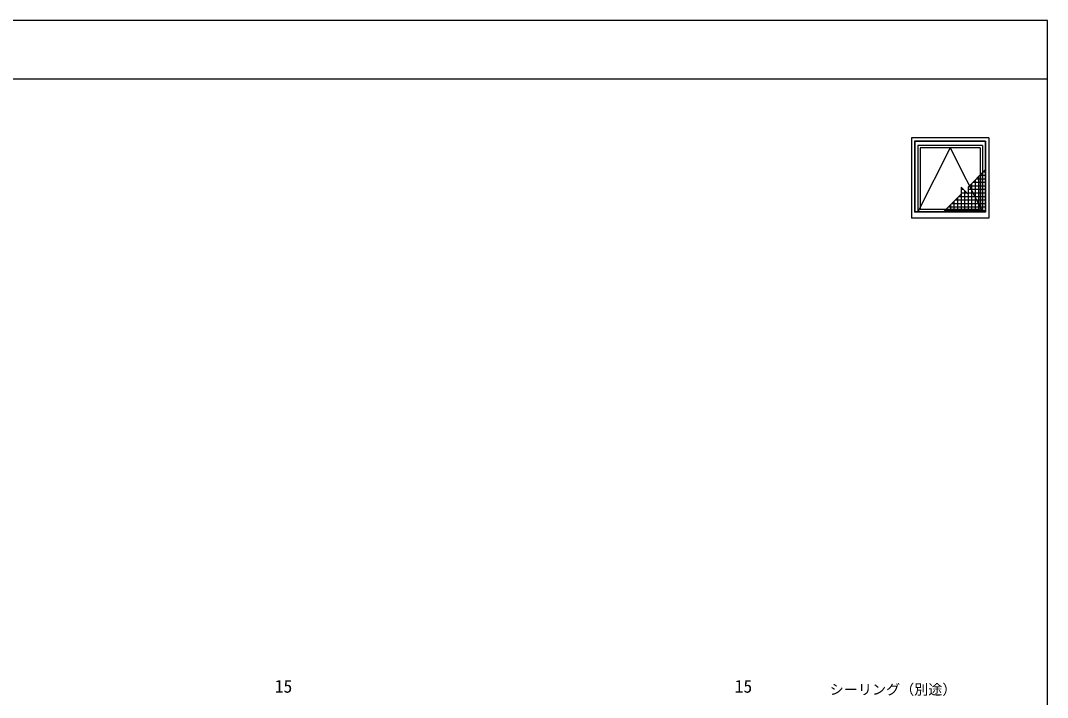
# Model space of a CAD drawing. Units: millimetres, scale not verified. Extents: x -437 to 438, y -344 to 341.
# Drawn here: x 0.6 to 438.2, y 17.8 to 306.2 of the extents above; entities that cross this region are included whole.
import ezdxf
from ezdxf.enums import TextEntityAlignment as Align

# ---------------------------------------------------------------- set-up
doc = ezdxf.new("R2010")
doc.units = ezdxf.units.MM
doc.header["$LTSCALE"] = 2
for name, color, linetype in [('0-5_YKK_A1', 4, 'Continuous'), ('0-6_YKK_D', 6, 'Continuous'), ('0-7_YKK_ZWAK', 7, 'Continuous')]:
    doc.layers.add(name, color=color, linetype=linetype)
doc.styles.add('ＭＳ ゴシック', font='')
doc.styles.get('ＭＳ ゴシック').set_extended_font_data('MS Gothic')

msp = doc.modelspace()

# ---------------------------------------------------------------- linework, layer by layer
at = {"layer": '0-5_YKK_A1'}
for p, q in [((380.2, 256.2), (380.2, 221.95)), ((413.2, 256.2), (380.2, 256.2)), ((381.55, 254.85), (381.55, 224.55)), ((411.85, 254.85), (381.55, 254.85)), ((381.7, 254.7), (381.7, 224.7)), ((411.7, 254.7), (381.7, 254.7)), ((411.7, 254.7), (411.7, 224.7)), ((411.85, 254.85), (411.85, 224.55)), ((413.2, 256.2), (413.2, 221.95)), ((382.95, 252.95), (382.95, 224.7)), ((410.45, 252.95), (382.95, 252.95)), ((396.7, 252), (382.95, 224.7)), ((383.9, 252), (383.9, 225.65)), ((409.5, 252), (383.9, 252)), ((396.7, 252), (410.45, 224.7)), ((409.5, 252), (409.5, 225.65)), ((410.45, 252.95), (410.45, 224.7)), ((404.375, 235.207), (411.85, 242.682)), ((410.375, 241.207), (410.375, 224.55)), ((410.968, 241.8), (411.85, 241.8)), ((405.875, 236.707), (405.875, 224.55)), ((406.468, 237.3), (411.85, 237.3)), ((407.375, 238.207), (407.375, 224.55)), ((407.968, 238.8), (411.85, 238.8)), ((408.875, 239.707), (408.875, 224.55)), ((409.468, 240.3), (411.85, 240.3)), ((393.718, 224.55), (401.375, 232.207)), ((401.375, 235.207), (401.375, 224.55)), ((401.375, 235.207), (404.375, 232.207)), ((401.375, 234.3), (402.282, 234.3)), ((401.375, 232.8), (403.782, 232.8)), ((402.875, 233.707), (402.875, 224.55)), ((404.375, 235.207), (404.375, 224.55)), ((404.375, 234.3), (411.85, 234.3)), ((404.375, 234.3), (411.85, 234.3)), ((404.375, 232.8), (411.85, 232.8)), ((404.968, 235.8), (411.85, 235.8)), ((396.875, 227.707), (396.875, 224.55)), ((397.468, 228.3), (411.85, 228.3)), ((398.375, 229.207), (398.375, 224.55)), ((398.968, 229.8), (411.85, 229.8)), ((399.875, 230.707), (399.875, 224.55)), ((400.468, 231.3), (411.85, 231.3)), ((411.85, 224.55), (381.55, 224.55)), ((411.7, 224.7), (381.7, 224.7)), ((409.5, 225.65), (383.9, 225.65)), ((394.468, 225.3), (411.85, 225.3)), ((395.375, 226.207), (395.375, 224.55)), ((395.968, 226.8), (411.85, 226.8)), ((401.375, 226.8), (411.85, 226.8)), ((413.2, 221.95), (380.2, 221.95))]:
    msp.add_line(p, q, dxfattribs=at)
at = {"layer": '0-7_YKK_ZWAK'}
for p, q in [((438.2, 306.2), (-436.8, 306.2)), ((438.2, 281.2), (-436.8, 281.2))]:
    msp.add_line(p, q, dxfattribs=at)
msp.add_lwpolyline([(-436.8, -343.8), (438.2, -343.8), (438.2, 306.2)], dxfattribs=at)

# ---------------------------------------------------------------- texts
at = {"layer": '0-6_YKK_D', "style": 'ＭＳ ゴシック'}
for s, height, p in [('15', 5.499, (108.931, 18.196)), ('15', 5.499, (304.914, 18.196)), ('シーリング（別途）', 4.399, (345.427, 17.709))]:
    msp.add_text(s, height=height, dxfattribs=at).set_placement(p, align=Align.BOTTOM_LEFT)

doc.saveas('drawing.dxf')
